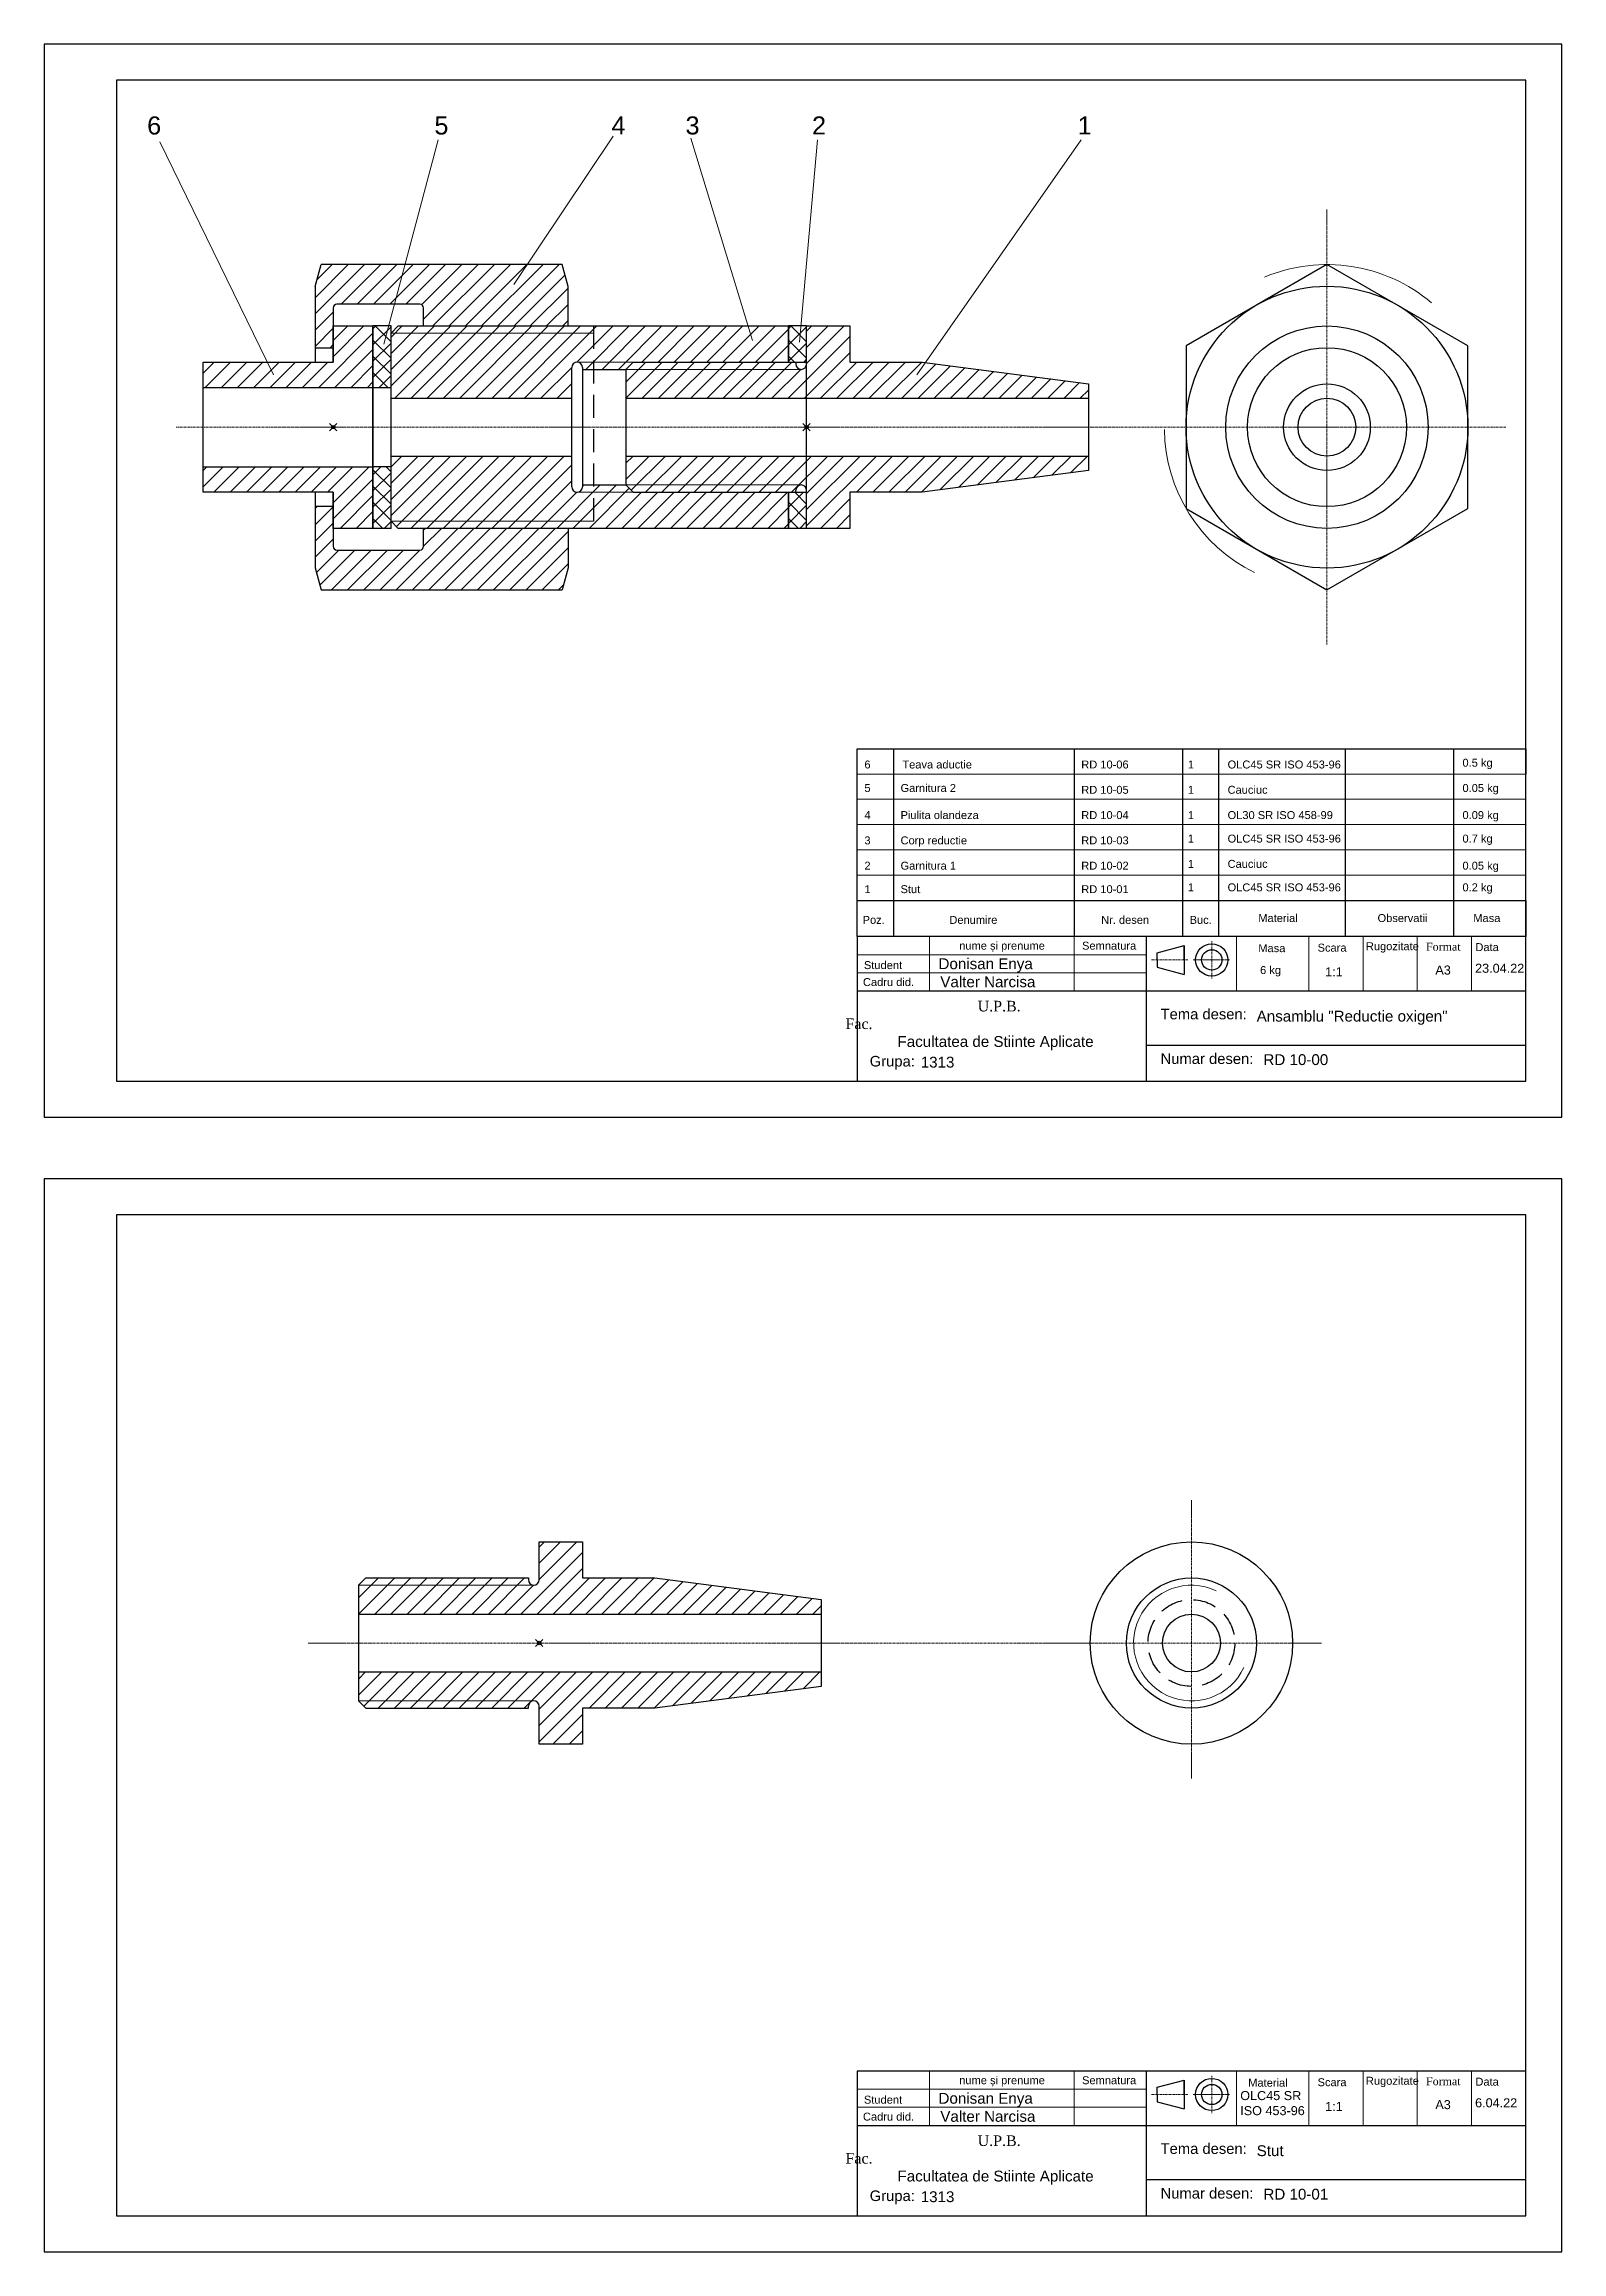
# Model space of a CAD drawing. Header units: millimetres. Extents: x -532 to 807, y -338 to 474.
# Drawn here: x -55 to 365, y -337 to 274 of the extents above; entities that cross this region are included whole.
import ezdxf

# ---------------------------------------------------------------- set-up
doc = ezdxf.new("R2010")
doc.units = ezdxf.units.MM
doc.header["$LTSCALE"] = 0.5
doc.header["$PDMODE"] = 35
doc.header["$PDSIZE"] = -3
doc.linetypes.add('DASHDOT', pattern=[1, 0.5, -0.25, 0, -0.25])
doc.linetypes.add('DASHED', pattern=[19.05, 12.7, -6.35])
for name, color, linetype, lineweight in [('ASCUNSE', 255, 'DASHED', 30), ('AXE', 140, 'DASHDOT', 15), ('Groase', 255, 'Continuous', 30), ('Hasura', 255, 'Continuous', 15), ('Layer1', 7, 'DASHDOT', 0), ('linie GROASA', 7, 'Continuous', 30), ('linie SUBT', 7, 'Continuous', 0), ('Ruptura', 255, 'Continuous', 15), ('TEXT', 255, 'Continuous', 15)]:
    doc.layers.add(name, color=color, linetype=linetype, lineweight=lineweight)
doc.layers.add('chenar', color=7, linetype='Continuous')
doc.styles.get("Standard").update_dxf_attribs({"font": 'arial.ttf'})

msp = doc.modelspace()

# ---------------------------------------------------------------- hatches: boundary and pattern name
at = {"layer": 'Hasura'}
h = msp.add_hatch(dxfattribs=at)
h.set_pattern_fill('ANSI31', color=256)
h.set_pattern_definition([(45, (-1024.699, -10.897), (-2.245064, 2.245064), [])])
h.paths.add_polyline_path([(90.3, 206.57), (88.69, 212.6), (21.92, 212.6), (20.3, 206.57), (20.3, 189.6), (25.3, 189.6), (25.3, 201.6), (50.3, 201.6), (50.3, 195.6), (90.3, 195.6)])
h.paths.add_polyline_path([(90.3, 139.6), (50.3, 139.6), (50.3, 133.6), (25.3, 133.6), (25.3, 145.6), (20.3, 145.6), (20.3, 128.63), (21.92, 122.6), (88.69, 122.6), (90.3, 128.63)])
h = msp.add_hatch(dxfattribs=at)
h.set_pattern_fill('ANSI31', color=256)
h.set_pattern_definition([(45, (188.801, 314.6864), (-2.245064, 2.245064), [])])
h.paths.add_polyline_path([(36.3, 195.6), (25.3, 195.6), (25.3, 185.6), (-10.7, 185.6), (-10.7, 178.6), (36.3, 178.6)])
h.paths.add_polyline_path([(36.3, 156.6), (-10.7, 156.6), (-10.7, 149.6), (25.3, 149.6), (25.3, 139.6), (36.3, 139.6)])
h = msp.add_hatch(dxfattribs=at)
h.set_pattern_fill('ANSI37', color=256)
h.set_pattern_definition([(45, (456.801, 9.1864), (-2.245064, 2.245064), []), (135, (456.801, 9.1864), (-2.245064, -2.245064), [])])
h.paths.add_polyline_path([(41.3, 195.6), (36.3, 195.6), (36.3, 178.6), (41.3, 178.6)])
h.paths.add_polyline_path([(41.3, 156.6), (36.3, 156.6), (36.3, 139.6), (41.3, 139.6)])
h = msp.add_hatch(dxfattribs=at)
h.set_pattern_fill('ANSI31', color=256)
h.set_pattern_definition([(45, (-484.699, 313.103), (-2.245064, 2.245064), [])])
h.paths.add_polyline_path([(97.3, 193.6), (41.3, 193.6), (41.3, 175.6), (91.3, 175.6), (91.3, 184.1, -0.414214), (92.8, 185.6), (97.3, 185.6)])
h.paths.add_polyline_path([(91.3, 151.1), (91.3, 159.6), (41.3, 159.6), (41.3, 141.6), (97.3, 141.6), (97.3, 149.6), (92.8, 149.6, -0.414214)])
h.paths.add_polyline_path([(97.3, 141.6), (41.3, 141.6), (43.3, 139.6), (97.3, 139.6)])
h.paths.add_polyline_path([(151.3, 149.6), (97.3, 149.6), (97.3, 139.6), (151.3, 139.6)])
h.paths.add_polyline_path([(97.3, 151.6), (94.3, 151.6), (94.3, 151.1, -0.414214), (92.8, 149.6), (97.3, 149.6)], flags=17)
h.paths.add_polyline_path([(97.3, 195.6), (43.3, 195.6), (41.3, 193.6), (97.3, 193.6)])
h.paths.add_polyline_path([(151.3, 195.6), (97.3, 195.6), (97.3, 185.6), (151.3, 185.6)])
h.paths.add_polyline_path([(97.3, 185.6), (92.8, 185.6, -0.414214), (94.3, 184.1), (94.3, 183.6), (97.3, 183.6)], flags=17)
h.paths.add_polyline_path([(106.3, 183.6), (108.3, 185.6), (97.3, 185.6), (97.3, 183.6)])
h.paths.add_polyline_path([(108.3, 149.6), (106.3, 151.6), (97.3, 151.6), (97.3, 149.6)])
h = msp.add_hatch(dxfattribs=at)
h.set_pattern_fill('ANSI31', color=256)
h.set_pattern_definition([(45, (19.301, 313.103), (-2.245064, 2.245064), [])])
h.paths.add_polyline_path([(153.3, 185.1), (153.3, 185.6), (108.3, 185.6), (106.3, 183.6), (154.8, 183.6, -0.414214)], flags=17)
h.paths.add_polyline_path([(234.3, 179.6), (188.3, 185.6), (168.3, 185.6), (168.3, 195.6), (156.3, 195.6), (156.3, 185.1, -0.414214), (154.8, 183.6), (106.3, 183.6), (106.3, 175.6), (234.3, 175.6)])
h.paths.add_polyline_path([(154.8, 151.6), (106.3, 151.6), (108.3, 149.6), (153.3, 149.6), (153.3, 150.1, -0.414214)])
h.paths.add_polyline_path([(234.3, 155.6), (234.3, 159.6), (106.3, 159.6), (106.3, 151.6), (154.8, 151.6, -0.414214), (156.3, 150.1), (156.3, 139.6), (168.3, 139.6), (168.3, 149.6), (188.3, 149.6)])
h = msp.add_hatch(dxfattribs=at)
h.set_pattern_fill('ANSI37', color=256)
h.set_pattern_definition([(45, (571.801, 9.1864), (-2.245064, 2.245064), []), (135, (571.801, 9.1864), (-2.245064, -2.245064), [])])
h.paths.add_polyline_path([(156.3, 149.6), (151.3, 149.6), (151.3, 139.6), (156.3, 139.6)])
h.paths.add_polyline_path([(156.3, 195.6), (151.3, 195.6), (151.3, 185.6), (156.3, 185.6)])
h = msp.add_hatch(dxfattribs=at)
h.set_pattern_fill('ANSI31', color=256)
h.set_pattern_definition([(45, (-54.699, -23.397), (-2.245064, 2.245064), [])])
h.paths.add_polyline_path([(79.3, -151.4), (79.3, -150.9), (34.3, -150.9), (32.3, -152.9), (80.8, -152.9, -0.414214)], flags=17)
h.paths.add_polyline_path([(160.3, -156.9), (114.3, -150.9), (94.3, -150.9), (94.3, -140.9), (82.3, -140.9), (82.3, -151.4, -0.414214), (80.8, -152.9), (32.3, -152.9), (32.3, -160.9), (160.3, -160.9)])
h.paths.add_polyline_path([(80.8, -184.9), (32.3, -184.9), (34.3, -186.9), (79.3, -186.9), (79.3, -186.4, -0.414214)])
h.paths.add_polyline_path([(160.3, -180.9), (160.3, -176.9), (32.3, -176.9), (32.3, -184.9), (80.8, -184.9, -0.414214), (82.3, -186.4), (82.3, -196.9), (94.3, -196.9), (94.3, -186.9), (114.3, -186.9)])

# ---------------------------------------------------------------- linework, layer by layer
at = {"layer": 'ASCUNSE'}
msp.add_line((97.3, 195.6), (97.3, 139.6), dxfattribs=at)
msp.add_circle((262.8, -168.9), 12, dxfattribs=at)
at = {"layer": 'AXE'}
for p, q in [((300.3, 227.85), (300.3, 107.35)), ((349.8, 167.6), (-18.2, 167.6)), ((262.8, -129.4), (262.8, -206.4)), ((298.8, -168.9), (18.3, -168.9))]:
    msp.add_line(p, q, dxfattribs=at)
at = {"layer": 'chenar'}
for p, q in [((365.3, 273.6), (-54.7, 273.6)), ((-54.7, 273.6), (-54.7, -23.4)), ((355.3, 273.6), (-34.7, 273.6)), ((365.3, -23.4), (365.3, 273.6)), ((-54.7, 263.6), (-54.7, -13.4)), ((355.3, 263.6), (-34.7, 263.6)), ((-34.7, 263.6), (-34.7, -13.4)), ((355.3, -13.4), (355.3, 263.6)), ((365.3, -13.4), (365.3, 263.6)), ((-34.7, -13.4), (355.3, -13.4)), ((-54.7, -23.4), (365.3, -23.4)), ((-34.7, -23.4), (355.3, -23.4)), ((365.3, -40.4), (-54.7, -40.4)), ((-54.7, -40.4), (-54.7, -337.4)), ((355.3, -40.4), (-34.7, -40.4)), ((365.3, -337.4), (365.3, -40.4)), ((-54.7, -50.4), (-54.7, -327.4)), ((355.3, -50.4), (-34.7, -50.4)), ((-34.7, -50.4), (-34.7, -327.4)), ((355.3, -327.4), (355.3, -50.4)), ((365.3, -327.4), (365.3, -50.4)), ((-34.7, -327.4), (355.3, -327.4)), ((-54.7, -337.4), (365.3, -337.4)), ((-34.7, -337.4), (355.3, -337.4))]:
    msp.add_line(p, q, dxfattribs=at)
at = {"layer": 'Groase'}
for p, q in [((20.3, 206.57), (21.92, 212.6)), ((88.69, 212.6), (21.92, 212.6)), ((90.3, 206.57), (88.69, 212.6)), ((20.3, 206.57), (20.3, 185.6)), ((90.3, 195.6), (90.3, 206.57)), ((25.3, 200.6), (25.3, 185.6)), ((25.3, 185.6), (25.3, 195.6)), ((25.3, 195.6), (36.3, 195.6)), ((49.3, 201.6), (26.3, 201.6)), ((36.3, 139.6), (36.3, 195.6)), ((41.3, 195.6), (36.3, 195.6)), ((36.3, 195.6), (36.3, 139.6)), ((43.3, 195.6), (41.3, 193.6)), ((41.3, 139.6), (41.3, 195.6)), ((43.3, 195.6), (151.3, 195.6)), ((50.3, 195.6), (50.3, 200.6)), ((151.3, 195.6), (151.3, 185.6)), ((156.3, 195.6), (151.3, 195.6)), ((151.3, 185.6), (151.3, 195.6)), ((151.3, 185.6), (151.3, 195.6)), ((156.3, 139.6), (156.3, 195.6)), ((156.3, 185.1), (156.3, 195.6)), ((156.3, 195.6), (168.3, 195.6)), ((168.3, 195.6), (168.3, 185.6)), ((20.3, 189.6), (25.3, 189.6)), ((25.3, 189.6), (25.3, 185.6)), ((41.3, 141.6), (41.3, 193.6)), ((-10.7, 149.6), (-10.7, 185.6)), ((-10.7, 185.6), (25.3, 185.6)), ((91.3, 175.6), (91.3, 184.1)), ((94.3, 184.1), (94.3, 151.1)), ((94.3, 183.6), (106.3, 183.6)), ((106.3, 183.6), (108.3, 185.6)), ((106.3, 183.6), (106.3, 151.6)), ((108.3, 185.6), (153.3, 185.6)), ((151.3, 185.6), (151.3, 185.6)), ((151.3, 185.6), (156.3, 185.6)), ((153.3, 185.6), (153.3, 185.1)), ((168.3, 185.6), (188.3, 185.6)), ((188.3, 185.6), (234.3, 179.6)), ((-10.7, 178.6), (36.3, 178.6)), ((36.3, 178.6), (41.3, 178.6)), ((234.3, 179.6), (234.3, 155.6)), ((41.3, 175.6), (91.3, 175.6)), ((91.3, 151.1), (91.3, 175.6)), ((106.3, 175.6), (234.3, 175.6)), ((41.3, 159.6), (91.3, 159.6)), ((106.3, 159.6), (234.3, 159.6)), ((-10.7, 156.6), (36.3, 156.6)), ((41.3, 156.6), (36.3, 156.6)), ((234.3, 155.6), (188.3, 149.6)), ((25.3, 149.6), (-10.7, 149.6)), ((20.3, 149.6), (20.3, 128.63)), ((25.3, 139.6), (25.3, 149.6)), ((25.3, 149.6), (25.3, 134.6)), ((25.3, 149.6), (25.3, 145.6)), ((94.3, 151.6), (106.3, 151.6)), ((106.3, 151.6), (108.3, 149.6)), ((108.3, 149.6), (153.3, 149.6)), ((151.3, 149.6), (151.3, 149.6)), ((151.3, 139.6), (151.3, 149.6)), ((151.3, 139.6), (151.3, 149.6)), ((151.3, 149.6), (156.3, 149.6)), ((151.3, 149.6), (151.3, 139.6)), ((153.3, 149.6), (153.3, 150.1)), ((156.3, 139.6), (156.3, 150.1)), ((188.3, 149.6), (168.3, 149.6)), ((168.3, 149.6), (168.3, 139.6)), ((25.3, 145.6), (20.3, 145.6)), ((41.3, 141.6), (43.3, 139.6)), ((36.3, 139.6), (25.3, 139.6)), ((41.3, 139.6), (36.3, 139.6)), ((151.3, 139.6), (43.3, 139.6)), ((50.3, 134.6), (50.3, 139.6)), ((90.3, 139.6), (90.3, 128.63)), ((156.3, 139.6), (151.3, 139.6)), ((168.3, 139.6), (156.3, 139.6)), ((20.3, 128.63), (21.92, 122.6)), ((26.3, 133.6), (49.3, 133.6)), ((90.3, 128.63), (88.69, 122.6)), ((21.92, 122.6), (88.69, 122.6)), ((82.3, -151.4), (82.3, -140.9)), ((82.3, -140.9), (94.3, -140.9)), ((94.3, -140.9), (94.3, -150.9)), ((32.3, -152.9), (34.3, -150.9)), ((34.3, -150.9), (79.3, -150.9)), ((79.3, -150.9), (79.3, -151.4)), ((94.3, -150.9), (114.3, -150.9)), ((114.3, -150.9), (160.3, -156.9)), ((32.3, -152.9), (32.3, -184.9)), ((160.3, -156.9), (160.3, -180.9)), ((32.3, -160.9), (160.3, -160.9)), ((32.3, -176.9), (160.3, -176.9)), ((160.3, -180.9), (114.3, -186.9)), ((32.3, -184.9), (34.3, -186.9)), ((34.3, -186.9), (79.3, -186.9)), ((79.3, -186.9), (79.3, -186.4)), ((82.3, -196.9), (82.3, -186.4)), ((114.3, -186.9), (94.3, -186.9)), ((94.3, -186.9), (94.3, -196.9)), ((94.3, -196.9), (82.3, -196.9))]:
    msp.add_line(p, q, dxfattribs=at)
msp.add_lwpolyline([(339.3, 190.1), (300.3, 212.6), (261.3, 190.1), (261.3, 145.1), (300.3, 122.6), (339.3, 145.1)], close=True, dxfattribs=at)
for centre, radius in [((300.3, 167.6), 39), ((300.3, 167.6), 28), ((300.3, 167.6), 22), ((300.3, 167.6), 12), ((300.3, 167.6), 8), ((262.8, -168.9), 28), ((262.8, -168.9), 18), ((262.8, -168.9), 8)]:
    msp.add_circle(centre, radius, dxfattribs=at)
for centre, radius, start, end in [((26.3, 200.6), 1, 90, 180), ((49.3, 200.6), 1, 360, 90), ((92.8, 184.1), 1.5, 0, 180), ((154.8, 185.1), 1.5, 180, 0), ((92.8, 151.1), 1.5, 180, 0), ((154.8, 150.1), 1.5, 0, 180), ((26.3, 134.6), 1, 180, 270), ((49.3, 134.6), 1, 270, 360), ((80.8, -151.4), 1.5, 180, 0), ((80.8, -186.4), 1.5, 0, 180)]:
    msp.add_arc(centre, radius, start, end, dxfattribs=at)
for p in [(25.3, 167.6), (25.3, 167.6), (156.3, 167.6), (82.3, -168.9)]:
    msp.add_point(p, dxfattribs=at)
at = {"layer": 'Layer1'}
for p, q in [((268.41, 25.3), (268.41, 15)), ((261.78, 20.15), (251.66, 20.15)), ((263.31, 20.15), (273.39, 20.15)), ((268.41, -288.7), (268.41, -299)), ((261.78, -293.85), (251.66, -293.85)), ((263.31, -293.85), (273.39, -293.85))]:
    msp.add_line(p, q, dxfattribs=at)
at = {"layer": 'linie GROASA'}
for p, q in [((170.3, 71.6), (170.3, 78.6)), ((170.3, 78.6), (355.3, 78.6)), ((180.3, 78.6), (180.3, 26.6)), ((230.3, 78.6), (230.3, 26.6)), ((260.3, 78.6), (260.3, 26.6)), ((270.3, 78.6), (270.3, 26.6)), ((305.3, 78.6), (305.3, 26.6)), ((335.3, 78.6), (335.3, 26.6)), ((355.3, 78.6), (355.3, 71.6)), ((170.3, 36.6), (170.3, 71.6)), ((355.3, 36.6), (355.3, 71.6)), ((170.3, 26.6), (170.3, 36.6)), ((170.3, 36.6), (355.3, 36.6)), ((355.3, 36.6), (355.3, 26.6)), ((250.3, 26.6), (250.3, -13.4)), ((253.33, 22.15), (260.76, 24.15)), ((253.33, 20.15), (253.33, 22.15)), ((253.33, 20.15), (253.33, 18.15)), ((260.76, 20.15), (260.76, 24.15)), ((260.76, 24.15), (260.76, 16.15)), ((253.33, 18.15), (260.76, 16.15)), ((170.3, 11.6), (355.3, 11.6)), ((250.3, -3.4), (355.3, -3.4)), ((250.3, -287.4), (250.3, -327.4)), ((253.33, -291.85), (260.76, -289.85)), ((253.33, -293.85), (253.33, -291.85)), ((260.76, -293.85), (260.76, -289.85)), ((260.76, -289.85), (260.76, -297.85)), ((253.33, -293.85), (253.33, -295.85)), ((253.33, -295.85), (260.76, -297.85)), ((170.3, -302.4), (355.3, -302.4)), ((250.3, -317.4), (355.3, -317.4))]:
    msp.add_line(p, q, dxfattribs=at)
for points in [[(170.3, -13.4), (355.3, -13.4), (355.3, 26.6), (170.3, 26.6)], [(170.3, -327.4), (355.3, -327.4), (355.3, -287.4), (170.3, -287.4)]]:
    msp.add_lwpolyline(points, close=True, dxfattribs=at)
for centre, radius in [((268.41, 20.15), 4.46), ((268.41, 20.15), 2.81), ((268.41, -293.85), 4.46), ((268.41, -293.85), 2.81)]:
    msp.add_circle(centre, radius, dxfattribs=at)
at = {"layer": 'linie SUBT'}
for p, q in [((170.3, 71.6), (355.3, 71.6)), ((170.3, 64.6), (355.3, 64.6)), ((170.3, 57.6), (355.3, 57.6)), ((170.3, 50.6), (355.3, 50.6)), ((170.3, 43.6), (355.3, 43.6)), ((190.3, 26.6), (190.3, 11.6)), ((230.3, 26.6), (230.3, 11.6)), ((275.3, 26.6), (275.3, 11.6)), ((295.3, 26.6), (295.3, 11.6)), ((310.3, 26.6), (310.3, 11.6)), ((325.3, 26.6), (325.3, 11.6)), ((340.3, 26.6), (340.3, 11.6)), ((170.3, 21.6), (250.3, 21.6)), ((170.3, 16.6), (250.3, 16.6)), ((170.3, -292.4), (250.3, -292.4)), ((190.3, -287.4), (190.3, -302.4)), ((230.3, -287.4), (230.3, -302.4)), ((275.3, -287.4), (275.3, -302.4)), ((295.3, -287.4), (295.3, -302.4)), ((310.3, -287.4), (310.3, -302.4)), ((325.3, -287.4), (325.3, -302.4)), ((340.3, -287.4), (340.3, -302.4)), ((170.3, -297.4), (250.3, -297.4))]:
    msp.add_line(p, q, dxfattribs=at)
at = {"layer": 'Ruptura'}
for p, q in [((-22.7, 246.6), (8.8, 182.1)), ((54.3, 247.1), (39.3, 190.6)), ((102.8, 248.1), (75.3, 207.1)), ((124.3, 247.6), (141.3, 191.6)), ((159.3, 247.1), (154.3, 191.1)), ((232.3, 247.1), (186.8, 182.1)), ((41.3, 193.6), (97.3, 193.6)), ((50.3, 193.6), (90.3, 193.6)), ((92.8, 185.6), (151.3, 185.6)), ((106.3, 183.6), (154.8, 183.6)), ((92.8, 149.6), (151.3, 149.6)), ((106.3, 151.6), (154.8, 151.6)), ((41.3, 141.6), (97.3, 141.6)), ((32.3, -152.9), (80.8, -152.9)), ((32.3, -184.9), (80.8, -184.9))]:
    msp.add_line(p, q, dxfattribs=at)
for centre, radius, start, end in [((300.3, 167.6), 45, 49.95027, 112.61986), ((300.3, 167.6), 45, 180.8156, 243.48519), ((262.8, -168.9), 16, 64.79888, 334.79888)]:
    msp.add_arc(centre, radius, start, end, dxfattribs=at)

# ---------------------------------------------------------------- texts
at = {"layer": 'linie GROASA'}
for s, height, p in [('Poz.', 2.195, (171.8, 30.14)), ('Denumire', 2.195, (195.8, 30.14)), ('Nr. desen', 2.195, (237.8, 30.14)), ('Buc.', 2.195, (262.3, 30.14)), ('Material', 2.195, (281.3, 30.64)), ('Observatii', 2.195, (314.3, 30.64)), ('Masa', 2.195, (340.8, 30.64)), ('nume și prenume', 2.1946, (198.54, 23)), ('Semnatura', 2.195, (232.52, 23)), ('Masa', 2.195, (281.3, 22.31)), ('Scara', 2.195, (297.71, 22.45)), ('Rugozitate', 2.195, (311.07, 22.85)), ('Data', 2.195, (341.38, 22.6)), ('Student', 2.195, (172.16, 17.62)), ('Cadru did.', 2.195, (171.89, 12.93)), ('Tema desen:', 2.9261, (254.26, 3.71)), ('Numar desen:', 2.9261, (254.26, -8.64)), ('Grupa:', 2.926, (173.76, -9.34)), ('nume și prenume', 2.1946, (198.54, -291)), ('Semnatura', 2.195, (232.52, -291)), ('Material', 2.195, (278.51, -291.69)), ('Scara', 2.195, (297.71, -291.55)), ('Rugozitate', 2.195, (311.07, -291.15)), ('Data', 2.195, (341.38, -291.4)), ('Cadru did.', 2.195, (171.89, -301.07)), ('Student', 2.195, (172.16, -296.38)), ('Tema desen:', 2.9261, (254.26, -310.29)), ('Grupa:', 2.926, (173.76, -323.34)), ('Numar desen:', 2.9261, (254.26, -322.64))]:
    msp.add_text(s, height=height, dxfattribs=at).set_placement(p)
msp.add_text('6 kg', height=2.195, rotation=360, dxfattribs=at).set_placement((281.8, 16.25))
for s, width, heights, insert, char_height, attachment_point in [('{\\fTimes New Roman Baltic|b0|i0|c238|p18;F\\fTimes New Roman Baltic|b0|i0|c186|p18;ormat}', 9.3916, [0], (327.71, 24.92), 2.1946, 1), ('{\\fTimes New Roman Baltic|b0|i0|c186|p18;U.P.B.\\P\\pxqj;\\fTimes New Roman Baltic|b0|i0|c238|p18;Fac. \\fTimes New Roman Baltic|b0|i0|c186|p18; }', 85.0556, [24.01], (209.59, 4.9), 2.9261, 5), ('{\\fTimes New Roman Baltic|b0|i0|c238|p18;F\\fTimes New Roman Baltic|b0|i0|c186|p18;ormat}', 9.3916, [0], (327.71, -289.08), 2.1946, 1), ('{\\fTimes New Roman Baltic|b0|i0|c186|p18;U.P.B.\\P\\pxqj;\\fTimes New Roman Baltic|b0|i0|c238|p18;Fac. \\fTimes New Roman Baltic|b0|i0|c186|p18; }', 85.0556, [24.01], (209.59, -309.1), 2.9261, 5)]:
    msp.add_mtext_dynamic_manual_height_columns(s, width=width, gutter_width=25, heights=heights, dxfattribs=dict(at, insert=insert, char_height=char_height, attachment_point=attachment_point))
at = {"layer": 'TEXT'}
for s, height, p in [('6', 5, (-26.2, 248.6)), ('5', 5, (53.3, 248.6)), ('4', 5, (102.3, 248.6)), ('3', 5, (122.8, 248.6)), ('2', 5, (157.8, 248.6)), ('1', 5, (231.3, 248.6)), ('Donisan Enya', 3, (192.8, 17.6)), ('Valter Narcisa', 3, (193.3, 12.6)), ('Ansamblu "Reductie oxigen"', 3, (280.85, 3.1)), ('Facultatea de Stiinte Aplicate', 3, (181.45, -3.92)), ('RD 10-00', 3, (282.72, -8.94)), ('1313', 3, (187.88, -9.64)), ('Donisan Enya', 3, (192.8, -296.4)), ('Valter Narcisa', 3, (193.3, -301.4)), ('Stut', 3, (280.85, -310.9)), ('Facultatea de Stiinte Aplicate', 3, (181.45, -317.92)), ('1313', 3, (187.88, -323.64)), ('RD 10-01', 3, (282.72, -322.94))]:
    msp.add_text(s, height=height, rotation=360, dxfattribs=at).set_placement(p)
for s, height, p in [('6', 2.19, (172.3, 73.14)), ('Teava aductie', 2.1946, (182.8, 73.14)), ('RD 10-06', 2.195, (232.3, 73.14)), ('1', 2.19, (261.8, 73.14)), ('OLC45 SR ISO 453-96', 2.1946, (272.8, 73.14)), ('0.5 kg', 2.195, (337.8, 73.64)), ('5', 2.19, (172.3, 66.64)), ('Garnitura 2', 2.1946, (182.3, 66.64)), ('RD 10-05', 2.195, (232.3, 66.14)), ('1', 2.19, (261.8, 66.14)), ('Cauciuc', 2.195, (272.8, 66.14)), ('0.05 kg', 2.195, (337.8, 66.64)), ('4', 2.19, (172.3, 59.14)), ('Piulita olandeza', 2.1946, (182.3, 59.14)), ('RD 10-04', 2.195, (232.3, 59.14)), ('1', 2.19, (261.8, 59.14)), ('OL30 SR ISO 458-99', 2.1946, (272.8, 59.14)), ('0.09 kg', 2.195, (337.8, 59.14)), ('3', 2.19, (172.3, 52.14)), ('Corp reductie', 2.1946, (182.3, 52.14)), ('RD 10-03', 2.195, (232.3, 52.14)), ('1', 2.19, (261.8, 52.64)), ('OLC45 SR ISO 453-96', 2.1946, (272.8, 52.64)), ('0.7 kg', 2.195, (337.8, 52.64)), ('2', 2.19, (172.3, 45.14)), ('Garnitura 1', 2.1946, (182.3, 45.14)), ('RD 10-02', 2.195, (232.3, 45.14)), ('1', 2.19, (261.8, 45.64)), ('Cauciuc', 2.195, (272.8, 45.64)), ('0.05 kg', 2.195, (337.8, 45.14)), ('1', 2.19, (172.3, 38.64)), ('Stut', 2.195, (182.3, 38.64)), ('RD 10-01', 2.195, (232.3, 38.64)), ('1', 2.19, (261.8, 39.14)), ('OLC45 SR ISO 453-96', 2.1946, (272.8, 39.14)), ('0.2 kg', 2.195, (337.8, 39.14)), ('A3', 2.5, (330.3, 16.1)), ('23.04.22', 2.5, (341.3, 16.6)), ('1:1', 2.5, (299.8, 15.6)), ('1:1', 2.5, (299.8, -298.4)), ('A3', 2.5, (330.3, -297.9)), ('6.04.22', 2.5, (341.3, -297.4))]:
    msp.add_text(s, height=height, dxfattribs=at).set_placement(p)
at = {"layer": 'TEXT', "insert": (276.3, -292.9), "char_height": 2.5, "attachment_point": 1}
msp.add_mtext_dynamic_manual_height_columns('OLC45 SR\\PISO 453-96', width=18.1175, gutter_width=12.5, heights=[7.12], dxfattribs=at)

doc.saveas('drawing.dxf')
